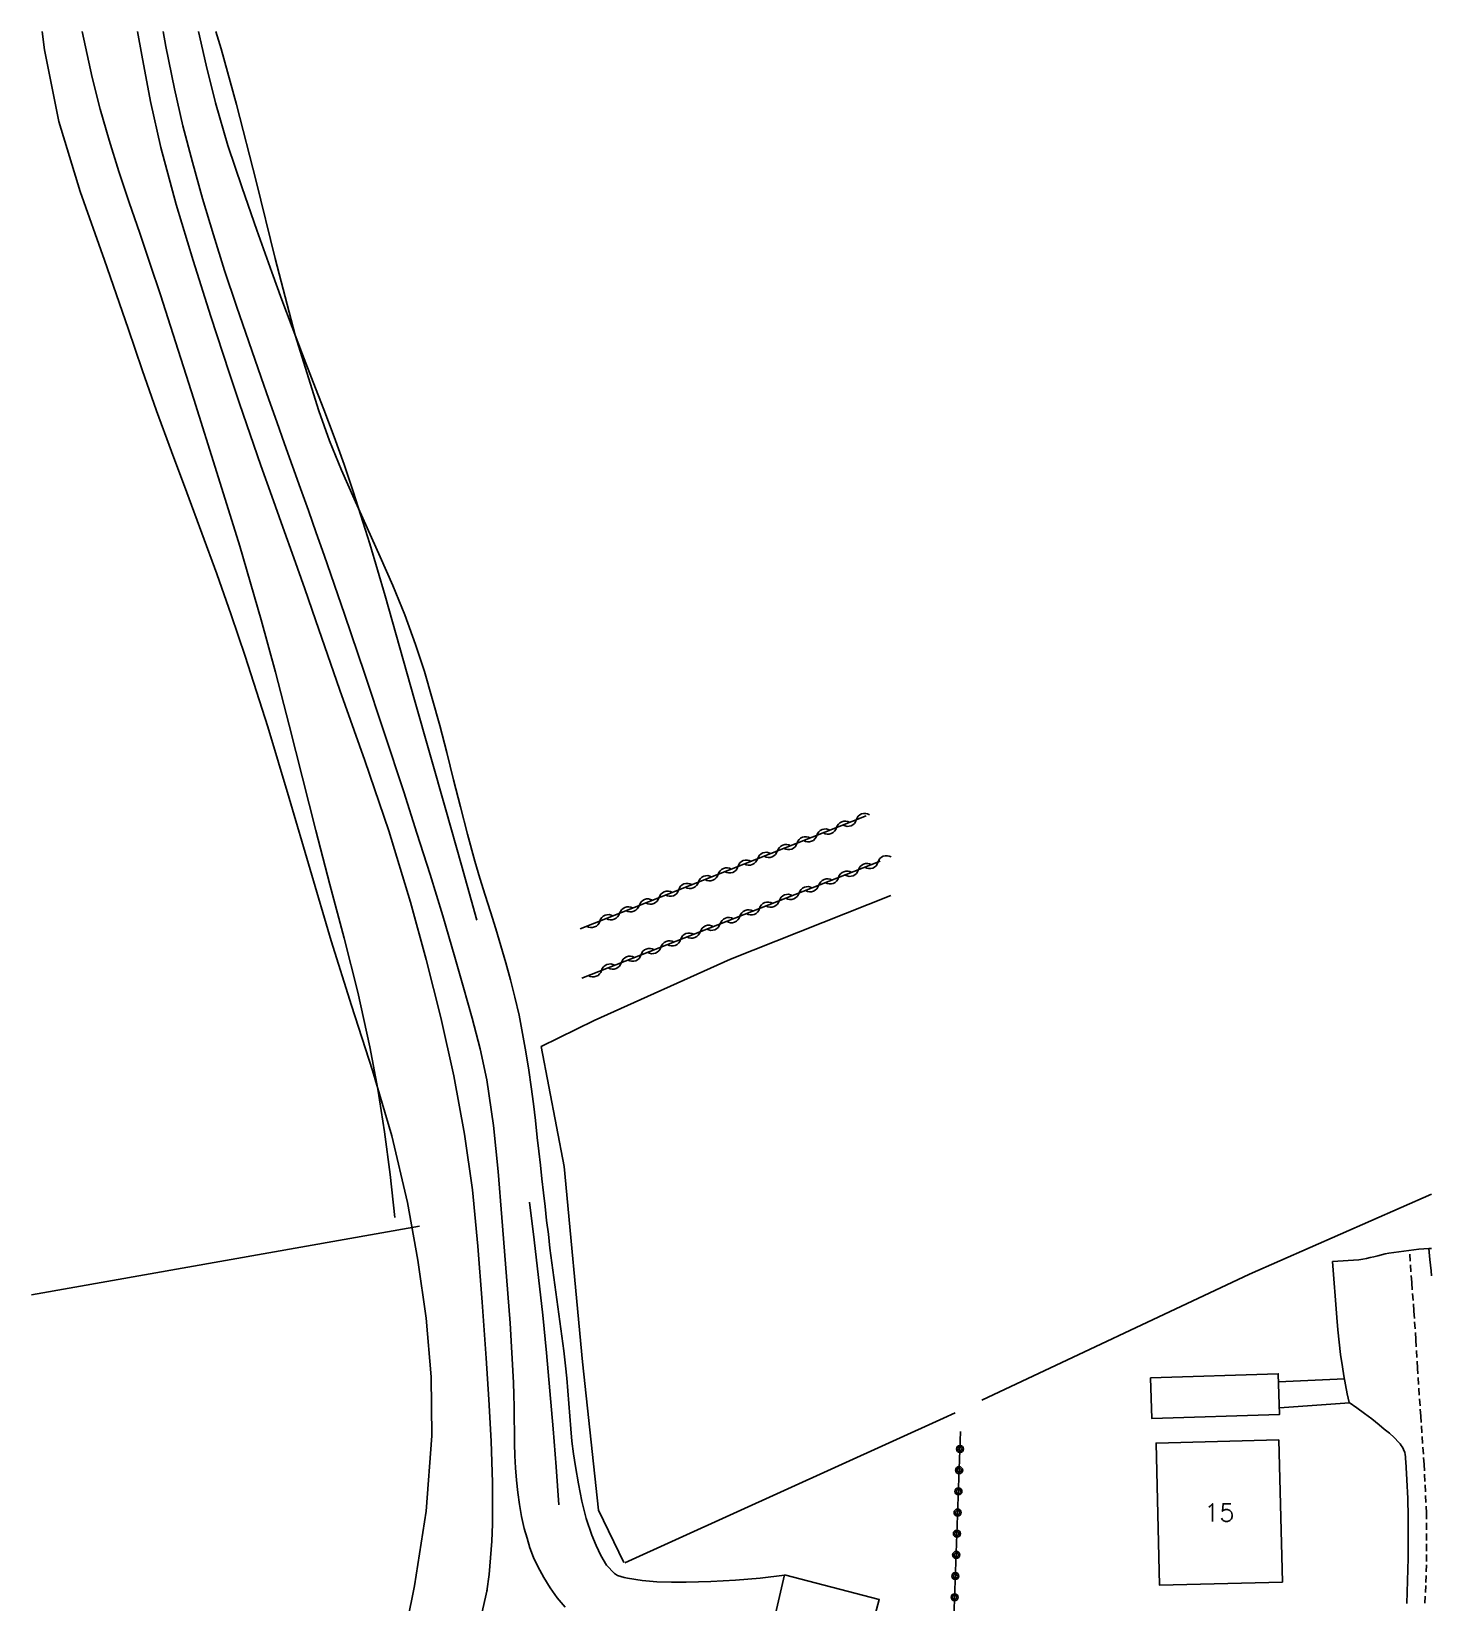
# Model space of a CAD drawing. Header units: millimetres. Extents: x 175000 to 176000, y 162999 to 164000.
# Drawn here: x 175901 to 176000, y 163888.9 to 164000 of the extents above; entities that cross this region are included whole.
import ezdxf
from ezdxf.enums import TextEntityAlignment as Align

# ---------------------------------------------------------------- set-up
doc = ezdxf.new("R2010")
doc.units = ezdxf.units.MM
doc.linetypes.add('DASHED', pattern=[0.75, 0.5, -0.25])
doc.layers.get('0').update_dxf_attribs({"linetype": 'CONTINUOUS'})
for name, color, linetype in [('W0001', 6, 'DASHED'), ('W0008', 7, 'CONTINUOUS'), ('W0014', 7, 'CONTINUOUS'), ('W0017', 7, 'CONTINUOUS'), ('W0071', 7, 'CONTINUOUS'), ('W0101', 7, 'CONTINUOUS'), ('W0104', 1, 'CONTINUOUS'), ('W0211', 2, 'CONTINUOUS'), ('W0300', 7, 'CONTINUOUS'), ('W0310', 3, 'CONTINUOUS'), ('W0323', 7, 'CONTINUOUS'), ('W0330', 7, 'CONTINUOUS'), ('W0991', 7, 'CONTINUOUS')]:
    doc.layers.add(name, color=color, linetype=linetype)
doc.styles.get("Standard").update_dxf_attribs({"font": 'romans.shx', "width": 0.85})

# ---------------------------------------------------------------- blocks, each defined once
blk = doc.blocks.new('t323o')
at = {"color": 0, "linetype": 'Continuous'}
for radius in [0.25, 0.15]:
    blk.add_circle((0, 0), radius, dxfattribs=at)
blk = doc.blocks.new('t310o')
at = {"color": 0, "linetype": 'Continuous'}
for centre, start, end in [((-0.5, 0.38), 216.8699, 323.1304), ((0.5, -0.37), 36.8699, 143.1303)]:
    blk.add_arc(centre, 0.625, start, end, dxfattribs=at)

msp = doc.modelspace()

# ---------------------------------------------------------------- linework, layer by layer
at = {"layer": 'W0001'}
msp.add_lwpolyline([(175999.52, 163888.83), (175999.6, 163890.3), (175999.65, 163891.77), (175999.63, 163895.2), (175999.47, 163898.63), (175999.23, 163902.05), (175999.01, 163905.46), (175998.89, 163907.48), (175998.75, 163909.5), (175998.6, 163911.52), (175998.45, 163913.54)], dxfattribs=at)
at = {"layer": 'W0008'}
for points in [[(175999.8, 163913.92), (175999.09, 163913.86), (175998.39, 163913.78), (175997.68, 163913.69), (175996.98, 163913.58), (175996.72, 163913.53), (175996.45, 163913.47), (175996.19, 163913.41), (175995.92, 163913.34), (175995.66, 163913.28), (175995.39, 163913.22), (175995.13, 163913.16), (175994.86, 163913.12)], [(175994.86, 163913.12), (175993, 163913.01)], [(175993, 163913.01), (175993.3, 163909.03)], [(175993.3, 163909.03), (175993.38, 163908.16), (175993.47, 163907.29), (175993.57, 163906.42), (175993.69, 163905.55), (175993.79, 163904.91), (175993.91, 163904.28), (175994.03, 163903.65), (175994.17, 163903.02)], [(175994.17, 163903.02), (175994.72, 163902.65), (175995.25, 163902.26), (175995.78, 163901.86), (175996.29, 163901.45), (175996.65, 163901.15), (175997.02, 163900.85), (175997.36, 163900.54), (175997.69, 163900.2), (175997.77, 163900.1), (175997.85, 163899.99), (175997.93, 163899.88), (175997.99, 163899.77), (175998.02, 163899.71), (175998.05, 163899.64), (175998.08, 163899.57), (175998.1, 163899.5), (175998.13, 163899.34), (175998.15, 163899.18), (175998.16, 163899.02), (175998.17, 163898.86), (175998.26, 163897.55), (175998.31, 163896.24), (175998.34, 163894.93), (175998.35, 163893.62), (175998.34, 163892.01), (175998.3, 163890.41), (175998.24, 163888.8)], [(175933.22, 163889.77), (175932.09, 163884.81)]]:
    msp.add_lwpolyline(points, dxfattribs=at)
at = {"layer": 'W0014'}
for points in [[(175999.8, 163913.92), (176000, 163913.93)], [(176000, 163911.99), (175999.96, 163912.35), (175999.88, 163913.13), (175999.8, 163913.92)]]:
    msp.add_lwpolyline(points, dxfattribs=at)
at = {"layer": 'W0017'}
for points in [[(175989.18, 163904.49), (175993.85, 163904.69)], [(175994.19, 163903.01), (175989.24, 163902.64)]]:
    msp.add_lwpolyline(points, dxfattribs=at)
at = {"layer": 'W0071'}
for points in [[(175908.49, 164000), (175908.78, 163998.33), (175909.41, 163995.05), (175910.14, 163991.79), (175911.21, 163987.77), (175912.41, 163983.79), (175913.68, 163979.83), (175914.97, 163975.88), (175915.7, 163973.68), (175916.45, 163971.49), (175917.21, 163969.3), (175917.99, 163967.12), (175918.76, 163964.94), (175919.54, 163962.76), (175920.31, 163960.57), (175921.07, 163958.38), (175922.8, 163953.41), (175924.56, 163948.44), (175926.25, 163943.45), (175927.79, 163938.41), (175928.9, 163934.35), (175929.94, 163930.26), (175930.85, 163926.14), (175931.61, 163922), (175932.17, 163918.06), (175932.56, 163914.09), (175932.87, 163910.13), (175933.14, 163906.16), (175933.33, 163903.23), (175933.49, 163900.3), (175933.58, 163897.36), (175933.58, 163894.42), (175933.54, 163893.23), (175933.46, 163892.04), (175933.35, 163890.86), (175933.2, 163889.68)], [(175938.72, 163888.55), (175938.17, 163889.22), (175937.67, 163889.92), (175937.21, 163890.66), (175936.79, 163891.42), (175936.5, 163892.07), (175936.24, 163892.74), (175936.03, 163893.42), (175935.84, 163894.11), (175935.64, 163894.96), (175935.49, 163895.81), (175935.38, 163896.67), (175935.28, 163897.54), (175935.21, 163898.4), (175935.17, 163899.26), (175935.15, 163900.13), (175935.14, 163900.99), (175935.13, 163901.85), (175935.12, 163902.72), (175935.1, 163903.58), (175935.07, 163904.45), (175934.96, 163906.55), (175934.83, 163908.64), (175934.68, 163910.74), (175934.51, 163912.84), (175934.25, 163916.1), (175933.99, 163919.36), (175933.66, 163922.61), (175933.18, 163925.85), (175932.72, 163928.05), (175932.16, 163930.22), (175931.55, 163932.37), (175930.93, 163934.52), (175930.07, 163937.45), (175929.17, 163940.38), (175928.25, 163943.3), (175927.31, 163946.21), (175925.94, 163950.41), (175924.54, 163954.6), (175923.12, 163958.78), (175921.68, 163962.96), (175921.13, 163964.53), (175920.58, 163966.11), (175920.01, 163967.68), (175919.45, 163969.25), (175918.89, 163970.82), (175918.33, 163972.39), (175917.77, 163973.96), (175917.22, 163975.53), (175916.35, 163978.05), (175915.48, 163980.56), (175914.64, 163983.08), (175913.85, 163985.62), (175913.09, 163988.18), (175912.37, 163990.75), (175911.7, 163993.33), (175911.1, 163995.94), (175910.5, 163998.94), (175910.31, 164000)]]:
    msp.add_lwpolyline(points, dxfattribs=at)
at = {"layer": 'W0101'}
for points in [[(175989.2, 163900.38), (175989.45, 163890.32), (175980.77, 163890.1), (175980.52, 163900.16)], [(175944.64, 163874.67), (175946.63, 163883.06), (175947.67, 163883.01), (175948.37, 163886.04), (175952.9, 163885.02), (175954.25, 163890.83), (175960.94, 163889.09), (175958.48, 163879.87), (175956.67, 163880.47), (175954.39, 163872.06)]]:
    msp.add_lwpolyline(points, close=True, dxfattribs=at)
at = {"layer": 'W0104'}
msp.add_lwpolyline([(175980.13, 163904.76), (175989.16, 163905.06), (175989.25, 163902.18), (175980.22, 163901.89)], close=True, dxfattribs=at)
at = {"layer": 'W0211'}
for points in [[(175901.75, 164000), (175901.9, 163998.7), (175902.93, 163993.63), (175904.44, 163988.68), (175906.16, 163983.83), (175907.83, 163978.98), (175908.82, 163976.07), (175909.84, 163973.17), (175910.9, 163970.28), (175911.97, 163967.4), (175913.04, 163964.52), (175914.09, 163961.63), (175915.12, 163958.73), (175916.11, 163955.82), (175917.7, 163950.81), (175919.22, 163945.78), (175920.7, 163940.73), (175922.18, 163935.69), (175923.61, 163931.1), (175925.1, 163926.51), (175926.48, 163921.88), (175927.59, 163917.18), (175928.32, 163913.09), (175928.9, 163908.98), (175929.25, 163904.84), (175929.3, 163900.67), (175928.9, 163895.34), (175928.07, 163890.05), (175927.02, 163884.81)], [(175954.24, 163890.82), (175952.51, 163890.61), (175950.77, 163890.45), (175949.03, 163890.36), (175947.28, 163890.32), (175946.24, 163890.32), (175945.21, 163890.35), (175944.17, 163890.43), (175943.14, 163890.6), (175942.9, 163890.65), (175942.66, 163890.71), (175942.43, 163890.8), (175942.22, 163890.93), (175941.66, 163891.52), (175941.24, 163892.2), (175940.91, 163892.92), (175940.62, 163893.64), (175940.21, 163894.83), (175939.9, 163896.04), (175939.66, 163897.27), (175939.45, 163898.5), (175939.32, 163899.39), (175939.21, 163900.28), (175939.13, 163901.17), (175939.06, 163902.06), (175938.99, 163902.96), (175938.92, 163903.85), (175938.84, 163904.74), (175938.75, 163905.63), (175938.63, 163906.67), (175938.49, 163907.71), (175938.36, 163908.75), (175938.21, 163909.79), (175938.07, 163910.83), (175937.93, 163911.87), (175937.79, 163912.91), (175937.65, 163913.95), (175937.54, 163914.93), (175937.42, 163915.91), (175937.31, 163916.89), (175937.2, 163917.86), (175937.09, 163918.84), (175936.98, 163919.82), (175936.87, 163920.8), (175936.76, 163921.77), (175936.62, 163922.97), (175936.48, 163924.16), (175936.33, 163925.35), (175936.15, 163926.54), (175935.95, 163927.84), (175935.72, 163929.13), (175935.47, 163930.42), (175935.18, 163931.7), (175934.87, 163932.92), (175934.54, 163934.12), (175934.18, 163935.33), (175933.82, 163936.52), (175933.44, 163937.72), (175933.07, 163938.91), (175932.7, 163940.11), (175932.35, 163941.32), (175931.83, 163943.23), (175931.33, 163945.15), (175930.84, 163947.07), (175930.36, 163949), (175929.86, 163950.92), (175929.33, 163952.83), (175928.77, 163954.74), (175928.15, 163956.63), (175927.38, 163958.73), (175926.54, 163960.8), (175925.64, 163962.85), (175924.72, 163964.89), (175923.8, 163966.93), (175922.91, 163968.98), (175922.07, 163971.05), (175921.3, 163973.16), (175919.64, 163978.52), (175918.21, 163983.95), (175916.88, 163989.41), (175915.49, 163994.84), (175914.39, 163998.77), (175914.03, 164000)]]:
    msp.add_lwpolyline(points, dxfattribs=at)
at = {"layer": 'W0300'}
for points in [[(175904.56, 164000), (175905.27, 163996.75), (175905.84, 163994.51), (175906.48, 163992.3), (175907.17, 163990.09), (175907.9, 163987.9), (175908.65, 163985.72), (175909.39, 163983.54), (175910.12, 163981.36), (175910.83, 163979.16), (175912.46, 163973.98), (175914.1, 163968.8), (175915.71, 163963.6), (175917.24, 163958.39), (175918.25, 163954.67), (175919.22, 163950.94), (175920.15, 163947.21), (175921.09, 163943.48), (175922.09, 163939.67), (175923.1, 163935.86), (175924.07, 163932.04), (175924.91, 163928.19), (175925.47, 163925.19), (175925.95, 163922.18), (175926.35, 163919.15), (175926.68, 163916.12)], [(175932.48, 163937.14), (175931.4, 163941.04), (175930.3, 163944.94), (175929.19, 163948.83), (175928.08, 163952.73), (175927.03, 163956.4), (175926, 163960.08), (175924.92, 163963.75), (175923.77, 163967.4), (175923.09, 163969.37), (175922.39, 163971.32), (175921.66, 163973.26), (175920.91, 163975.2), (175920.16, 163977.14), (175919.42, 163979.08), (175918.69, 163981.02), (175917.99, 163982.98), (175916.93, 163985.95), (175915.88, 163988.93), (175914.88, 163991.93), (175914, 163994.96), (175913.33, 163997.61), (175912.81, 164000)], [(175938.28, 163895.79), (175938.09, 163898.48), (175937.88, 163901.17), (175937.65, 163903.86), (175937.4, 163906.54), (175937.14, 163909.21), (175936.85, 163911.87), (175936.54, 163914.53), (175936.21, 163917.19)]]:
    msp.add_lwpolyline(points, dxfattribs=at)
at = {"layer": 'W0310'}
for points in [[(175939.79, 163936.52), (175960.01, 163944.51)], [(175961.01, 163941.31), (175939.9, 163933.05)]]:
    msp.add_lwpolyline(points, dxfattribs=at)
at = {"layer": 'W0323'}
msp.add_lwpolyline([(175966.69, 163900.98), (175966.24, 163888.43), (175965.97, 163882.2), (175963.41, 163870.02)], dxfattribs=at)
at = {"layer": 'W0330'}
for points in [[(175961.76, 163938.89), (175950.41, 163934.39), (175940.79, 163930.04), (175937.03, 163928.21)], [(175937.03, 163928.21), (175938.65, 163919.71), (175939.95, 163905.9), (175941.09, 163895.41), (175942.88, 163891.72)], [(175968.2, 163903.19), (175987.13, 163912.1), (176000, 163917.76)], [(175900.98, 163910.64), (175928.43, 163915.49)], [(175942.95, 163891.69), (175965.48, 163901.91), (175966.31, 163902.3)]]:
    msp.add_lwpolyline(points, dxfattribs=at)

# ---------------------------------------------------------------- block references
at = {"layer": 'W0310'}
for p, rotation in [((175959.32, 163944.23), 21.54435154441633), ((175956.53, 163943.13), 21.54435154441633), ((175957.92, 163943.68), 21.54435154441633), ((175953.74, 163942.03), 21.54435154441633), ((175955.13, 163942.58), 21.54435154441633), ((175950.95, 163940.93), 21.54435154441633), ((175952.34, 163941.48), 21.54435154441633), ((175959.46, 163940.7), 201.3851319345), ((175960.85, 163941.25), 201.3851319345), ((175948.16, 163939.83), 21.54435154441633), ((175949.55, 163940.38), 21.54435154441633), ((175956.66, 163939.61), 201.3851319345), ((175958.06, 163940.16), 201.3851319345), ((175945.37, 163938.73), 21.54435154441633), ((175946.76, 163939.28), 21.54435154441633), ((175953.87, 163938.52), 201.3851319345), ((175955.27, 163939.06), 201.3851319345), ((175942.58, 163937.62), 21.54435154441633), ((175943.97, 163938.18), 21.54435154441633), ((175951.08, 163937.42), 201.3851319345), ((175952.47, 163937.97), 201.3851319345), ((175941.18, 163937.07), 21.54435154441633), ((175948.28, 163936.33), 201.3851319345), ((175949.68, 163936.88), 201.3851319345), ((175945.49, 163935.23), 201.3851319345), ((175946.89, 163935.78), 201.3851319345), ((175942.7, 163934.14), 201.3851319345), ((175944.09, 163934.69), 201.3851319345), ((175941.3, 163933.59), 201.3851319345)]:
    msp.add_blockref('t310o', p, dxfattribs=dict(at, rotation=rotation))
at = {"layer": 'W0323', "rotation": 267.9409419838368}
for p in [(175966.65, 163899.74), (175966.59, 163898.24), (175966.54, 163896.74), (175966.48, 163895.24), (175966.43, 163893.75), (175966.38, 163892.25), (175966.32, 163890.75), (175966.27, 163889.25)]:
    msp.add_blockref('t323o', p, dxfattribs=at)

# ---------------------------------------------------------------- texts
at = {"layer": 'W0991'}
msp.add_text('15', height=1.25, dxfattribs=at).set_placement((175984.99, 163895.24), align=Align.MIDDLE_CENTER)

doc.saveas('drawing.dxf')
